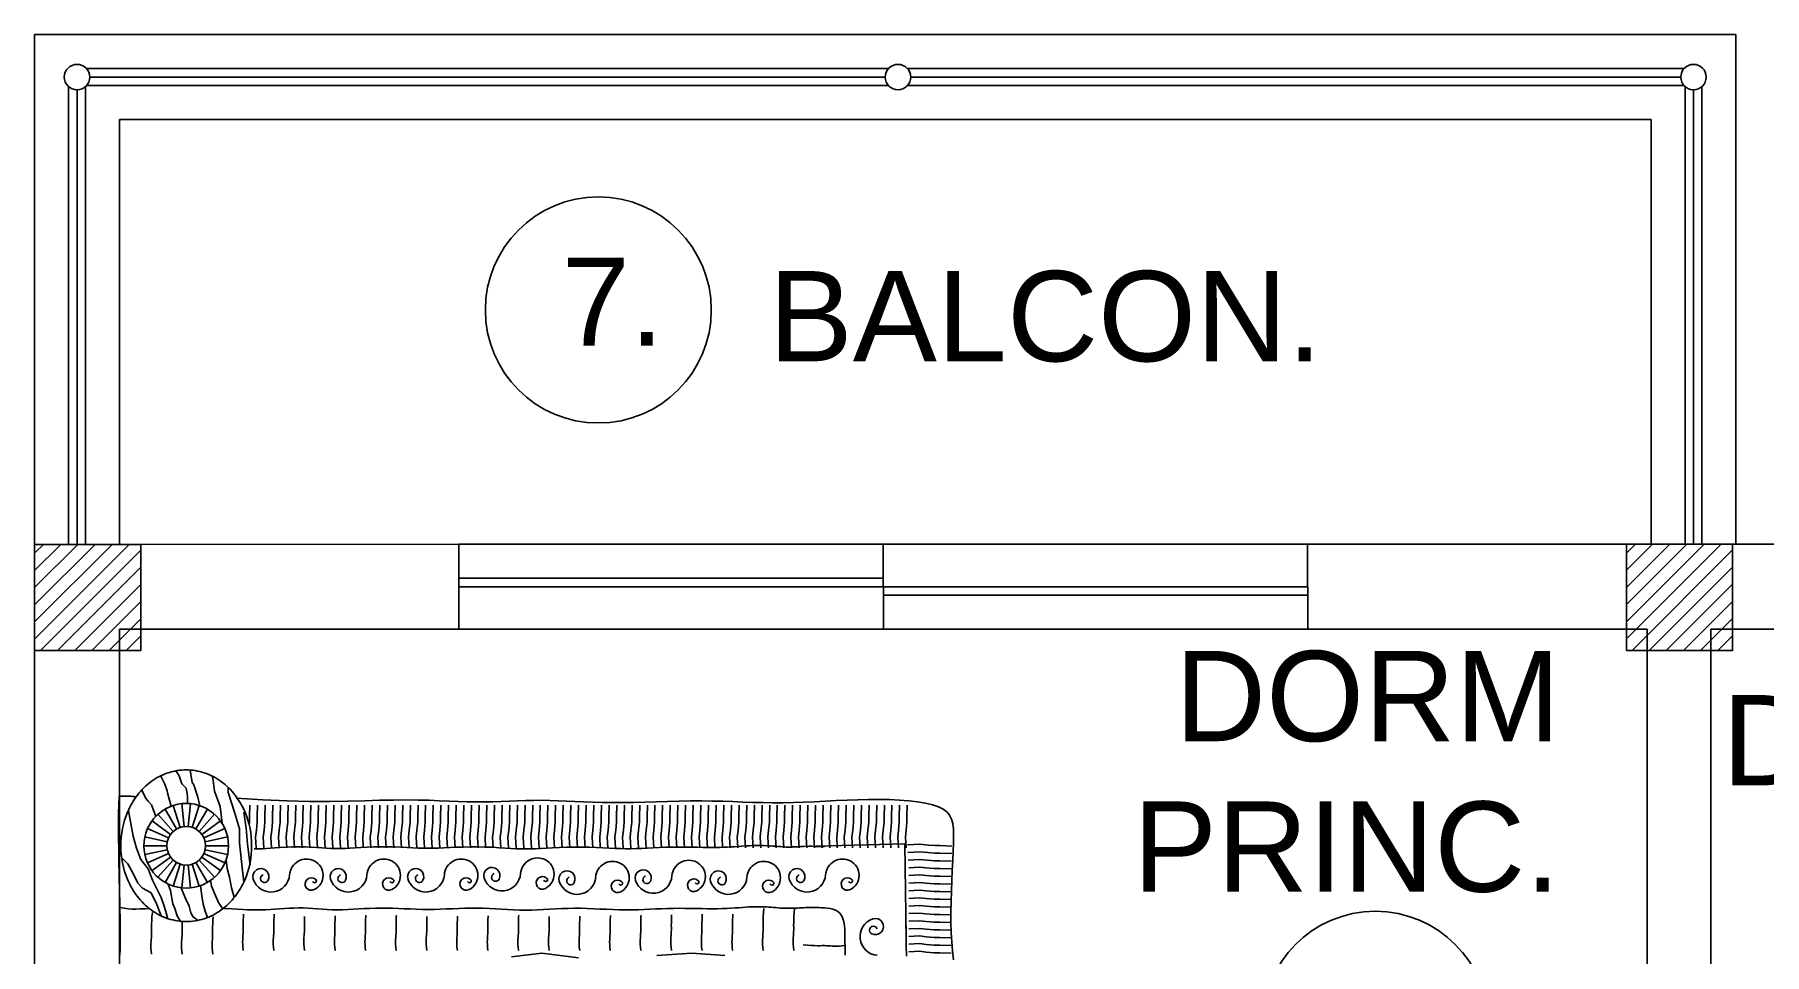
# Model space of a CAD drawing. Header units: millimetres. Extents: x 2444.3 to 2532.4, y 2068.2 to 2109.
# Drawn here: x 2465.698 to 2469.774, y 2097.374 to 2099.54 of the extents above; entities that cross this region are included whole.
import ezdxf

# ---------------------------------------------------------------- set-up
doc = ezdxf.new("R2010")
doc.units = ezdxf.units.MM
doc.layers.get('0').update_dxf_attribs({"color": 4})
for name, color, linetype in [('CARP-MARCO-PUERTAS', 102, 'Continuous'), ('columnas', 254, 'Continuous'), ('hº aº', 251, 'Continuous'), ('MOBILIARIO', 7, 'Continuous'), ('MOBILIARIO2', 11, 'Continuous')]:
    doc.layers.add(name, color=color, linetype=linetype)
doc.styles.get("Standard").update_dxf_attribs({"font": 'arial.ttf'})

# ---------------------------------------------------------------- blocks, each defined once
blk = doc.blocks.new('CAMA220X200CM-2MESITAS')
at = {"layer": 'MOBILIARIO'}
for p, q in [((1.3369, -0.1671), (1.2928, -0.1064)), ((1.3483, -0.1604), (1.3178, -0.0919)), ((1.3609, -0.1564), (1.3453, -0.083)), ((1.3741, -0.155), (1.3741, -0.08)), ((1.3872, -0.1564), (1.4028, -0.083)), ((1.3998, -0.1604), (1.4303, -0.0919)), ((1.4113, -0.1671), (1.4554, -0.1064)), ((1.3193, -0.1866), (1.2543, -0.1491)), ((1.327, -0.1759), (1.2713, -0.1257)), ((1.4211, -0.1759), (1.4769, -0.1257)), ((1.4289, -0.1866), (1.4939, -0.1491)), ((1.3111, -0.2117), (1.2365, -0.2038)), ((1.3111, -0.2249), (1.2365, -0.2327)), ((1.3139, -0.1987), (1.2425, -0.1755)), ((1.4343, -0.1987), (1.5056, -0.1755)), ((1.437, -0.2117), (1.5116, -0.2038)), ((1.437, -0.2249), (1.5116, -0.2327)), ((1.3139, -0.2378), (1.2425, -0.261)), ((1.3193, -0.2499), (1.2543, -0.2874)), ((1.327, -0.2606), (1.2713, -0.3108)), ((1.3369, -0.2695), (1.2928, -0.3302)), ((1.3483, -0.2761), (1.3178, -0.3446)), ((1.3609, -0.2802), (1.3453, -0.3536)), ((1.3741, -0.2816), (1.3741, -0.3566)), ((1.3872, -0.2802), (1.4028, -0.3536)), ((1.3998, -0.2761), (1.4303, -0.3446)), ((1.4113, -0.2695), (1.4554, -0.3302)), ((1.4211, -0.2606), (1.4769, -0.3108)), ((1.4289, -0.2499), (1.4939, -0.2874)), ((1.4343, -0.2378), (1.5056, -0.261)), ((1.3642, -0.4509), (1.3644, -0.4409)), ((1.3642, -0.4597), (1.3642, -0.4509)), ((1.3645, -0.4691), (1.3642, -0.4597)), ((1.3652, -0.4803), (1.3645, -0.4691)), ((1.3661, -0.4935), (1.3652, -0.4803)), ((1.3673, -0.5085), (1.3661, -0.4935)), ((1.3686, -0.5252), (1.3673, -0.5085)), ((1.3698, -0.5437), (1.3686, -0.5252)), ((1.3707, -0.5639), (1.3698, -0.5437)), ((1.371, -0.5856), (1.3707, -0.5639)), ((1.3698, -0.6272), (1.3707, -0.6071)), ((1.3707, -0.6071), (1.371, -0.5856)), ((1.3656, -0.6901), (1.3664, -0.6768)), ((1.3664, -0.6768), (1.3675, -0.6619)), ((1.3675, -0.6619), (1.3686, -0.6454)), ((1.3686, -0.6454), (1.3698, -0.6272)), ((1.3648, -0.7132), (1.365, -0.7021)), ((1.365, -0.7248), (1.3648, -0.7132)), ((1.365, -0.7021), (1.3656, -0.6901)), ((1.3654, -0.7382), (1.365, -0.7248)), ((1.3662, -0.7536), (1.3654, -0.7382)), ((1.3672, -0.7707), (1.3662, -0.7536)), ((1.3684, -0.7894), (1.3672, -0.7707)), ((1.3694, -0.8098), (1.3684, -0.7894)), ((1.3703, -0.8316), (1.3694, -0.8098)), ((1.3708, -0.8548), (1.3703, -0.8316)), ((1.3692, -0.9211), (1.3701, -0.9001)), ((1.3701, -0.9001), (1.3706, -0.878)), ((1.3706, -0.878), (1.3708, -0.8548)), ((1.3667, -0.9769), (1.3674, -0.9594)), ((1.3674, -0.9594), (1.3683, -0.9408)), ((1.3683, -0.9408), (1.3692, -0.9211)), ((1.3661, -1.0089), (1.3662, -0.9933)), ((1.3662, -1.0248), (1.3661, -1.0089)), ((1.3662, -0.9933), (1.3667, -0.9769)), ((1.3667, -1.042), (1.3662, -1.0248)), ((1.3674, -1.0606), (1.3667, -1.042)), ((1.3683, -1.0804), (1.3674, -1.0606)), ((1.3692, -1.1016), (1.3683, -1.0804)), ((1.37, -1.1239), (1.3692, -1.1016)), ((1.3705, -1.1475), (1.37, -1.1239)), ((1.37, -1.1964), (1.3705, -1.172)), ((1.3705, -1.172), (1.3705, -1.1475)), ((1.3665, -1.2615), (1.3678, -1.2412)), ((1.3678, -1.2412), (1.369, -1.2195)), ((1.369, -1.2195), (1.37, -1.1964)), ((1.3638, -1.3136), (1.3644, -1.2976)), ((1.3644, -1.2976), (1.3654, -1.2803)), ((1.3654, -1.2803), (1.3665, -1.2615)), ((1.3636, -1.3284), (1.3638, -1.3136)), ((1.3638, -1.3432), (1.3636, -1.3284)), ((1.3643, -1.3593), (1.3638, -1.3432)), ((1.3651, -1.3769), (1.3643, -1.3593)), ((1.3662, -1.3959), (1.3651, -1.3769)), ((1.3673, -1.4165), (1.3662, -1.3959)), ((1.3684, -1.4385), (1.3673, -1.4165)), ((1.3693, -1.462), (1.3684, -1.4385)), ((1.3698, -1.4868), (1.3693, -1.462)), ((1.3691, -1.5359), (1.3697, -1.5118)), ((1.3697, -1.5118), (1.3698, -1.4868)), ((1.3663, -1.6015), (1.3672, -1.5808)), ((1.3672, -1.5808), (1.3682, -1.5589)), ((1.3682, -1.5589), (1.3691, -1.5359)), ((1.3646, -1.656), (1.3649, -1.6391)), ((1.3649, -1.6391), (1.3654, -1.621)), ((1.3654, -1.621), (1.3663, -1.6015)), ((1.3646, -1.6724), (1.3646, -1.656)), ((1.365, -1.6893), (1.3646, -1.6724)), ((1.3656, -1.7069), (1.365, -1.6893)), ((1.3664, -1.7253), (1.3656, -1.7069)), ((1.3673, -1.7445), (1.3664, -1.7253)), ((1.3682, -1.7647), (1.3673, -1.7445)), ((1.369, -1.7858), (1.3682, -1.7647)), ((1.3695, -1.8078), (1.369, -1.7858)), ((1.3697, -1.8298), (1.3695, -1.8078)), ((1.3694, -1.8713), (1.3696, -1.851)), ((1.3696, -1.851), (1.3697, -1.8298)), ((1.3683, -1.9247), (1.3686, -1.9083)), ((1.3686, -1.9083), (1.369, -1.8904)), ((1.369, -1.8904), (1.3694, -1.8713)), ((1.3682, -1.9396), (1.3683, -1.9247)), ((1.3683, -1.9528), (1.3682, -1.9396)), ((1.3685, -1.9648), (1.3683, -1.9528)), ((1.369, -1.9764), (1.3685, -1.9648)), ((1.3696, -1.9878), (1.369, -1.9764)), ((1.3703, -1.9992), (1.3696, -1.9878)), ((1.3711, -2.0105), (1.3703, -1.9992)), ((1.372, -2.0221), (1.3711, -2.0105)), ((1.3729, -2.0342), (1.372, -2.0221)), ((1.3737, -2.0467), (1.3729, -2.0342)), ((1.3744, -2.0595), (1.3737, -2.0467)), ((1.3748, -2.072), (1.3744, -2.0595)), ((1.375, -2.0841), (1.3748, -2.072)), ((1.375, -2.0957), (1.375, -2.0841)), ((1.3718, -2.154), (1.3725, -2.1458)), ((1.3725, -2.1458), (1.3731, -2.137)), ((1.3731, -2.137), (1.3738, -2.1276)), ((1.3738, -2.1276), (1.3743, -2.1175)), ((1.3743, -2.1175), (1.3747, -2.1069)), ((1.3747, -2.1069), (1.375, -2.0957)), ((1.3697, -2.1869), (1.3698, -2.1838)), ((1.3697, -2.1897), (1.3697, -2.1869)), ((1.3697, -2.1928), (1.3697, -2.1897)), ((1.3699, -2.1965), (1.3697, -2.1928)), ((1.3698, -2.1838), (1.37, -2.1796)), ((1.3701, -2.201), (1.3699, -2.1965)), ((1.37, -2.1796), (1.3703, -2.1744)), ((1.3704, -2.2064), (1.3701, -2.201)), ((1.3703, -2.1744), (1.3707, -2.1683)), ((1.3707, -2.1683), (1.3712, -2.1615)), ((1.3712, -2.1615), (1.3718, -2.154)), ((1.3707, -2.2127), (1.3704, -2.2064)), ((1.3711, -2.2201), (1.3707, -2.2127)), ((1.3716, -2.2283), (1.3711, -2.2201)), ((1.3719, -2.2372), (1.3716, -2.2283)), ((1.3807, -2.5685), (1.3719, -2.2372)), ((1.3723, -2.2556), (1.3721, -2.2463)), ((1.3723, -2.2651), (1.3723, -2.2556)), ((1.3712, -2.3057), (1.3717, -2.2948)), ((1.3717, -2.2948), (1.372, -2.2847)), ((1.372, -2.2847), (1.3722, -2.2748)), ((1.3722, -2.2748), (1.3723, -2.2651)), ((1.0134, -2.5738), (1.0253, -2.5732)), ((1.0253, -2.5732), (1.0362, -2.5728)), ((1.0362, -2.5728), (1.0467, -2.5726)), ((1.0467, -2.5726), (1.0587, -2.5725)), ((1.0587, -2.5725), (1.0738, -2.5725)), ((1.0738, -2.5725), (1.3807, -2.5685)), ((1.0919, -2.5722), (1.1132, -2.5714))]:
    blk.add_line(p, q, dxfattribs=at)
for points in [[(1.0162, -0.001), (1.0385, -0.0017), (1.0579, -0.0021), (1.0748, -0.0024), (1.0897, -0.0024), (1.1028, -0.0024), (1.1146, -0.0022), (1.1255, -0.002), (1.1358, -0.0019), (1.1458, -0.0017), (1.1558, -0.0015), (1.1658, -0.0013), (1.1763, -0.0011), (1.1873, -0.0009), (1.1992, -0.0007), (1.212, -0.0004), (1.2261, -0.0001), (1.2413, 0.0002), (1.2575, 0.0006), (1.2746, 0.0009), (1.2926, 0.0013), (1.3112, 0.0017), (1.3304, 0.002), (1.3501, 0.0023), (1.3701, 0.0026), (1.3907, 0.0029), (1.412, 0.003), (1.4342, 0.0031), (1.4574, 0.003), (1.4819, 0.0027), (1.5078, 0.0022), (1.5353, 0.0015)], [(1.5341, -0.0543), (1.5342, -0.0528), (1.5344, -0.0506), (1.5347, -0.0478), (1.5351, -0.0446), (1.5354, -0.0411), (1.5358, -0.0374), (1.5362, -0.0337), (1.5364, -0.03), (1.5366, -0.0264), (1.5366, -0.0229), (1.5366, -0.0194), (1.5365, -0.0158), (1.5363, -0.0119), (1.536, -0.0079), (1.5357, -0.0034), (1.5353, 0.0015)], [(1.1691, -0.0973), (1.1684, -0.0836), (1.1676, -0.068), (1.1671, -0.0537), (1.1672, -0.0406), (1.168, -0.0281), (1.1697, -0.0158), (1.1725, -0.0033)], [(1.0106, -1.2817), (1.0234, -1.3814), (1.008, -1.5015)], [(1.0157, -1.7569), (1.0234, -1.8719), (1.0157, -1.9792)], [(1.0016, -2.7272), (1.0302, -2.7245), (1.0598, -2.7221), (1.0906, -2.7202), (1.1228, -2.719), (1.1565, -2.7188), (1.1912, -2.7192), (1.2262, -2.7203), (1.261, -2.7217), (1.2948, -2.7233), (1.327, -2.7248), (1.357, -2.7262), (1.3842, -2.7272), (1.408, -2.7275), (1.4287, -2.7268), (1.4464, -2.7247), (1.4615, -2.7208), (1.4744, -2.7145), (1.4852, -2.7056), (1.4942, -2.6936), (1.5018, -2.678), (1.5082, -2.6586), (1.5135, -2.6357), (1.5178, -2.6097), (1.5211, -2.5811), (1.5234, -2.5504), (1.5249, -2.5179), (1.5255, -2.4841), (1.5254, -2.4495), (1.5246, -2.4145), (1.5233, -2.3792), (1.5217, -2.3438), (1.5198, -2.3085), (1.518, -2.2733), (1.5164, -2.2384), (1.5152, -2.2039), (1.5145, -2.17), (1.5145, -2.1368), (1.515, -2.104), (1.516, -2.0714), (1.5171, -2.0388), (1.5184, -2.0059), (1.5195, -1.9726), (1.5203, -1.9385), (1.5207, -1.9034), (1.5206, -1.8672), (1.52, -1.8301), (1.519, -1.7926), (1.5179, -1.7549), (1.5168, -1.7176), (1.5159, -1.6809), (1.5153, -1.6452), (1.5151, -1.6109), (1.5155, -1.5783), (1.5164, -1.5473), (1.5175, -1.5176), (1.5189, -1.4891), (1.5202, -1.4613), (1.5214, -1.4343), (1.5222, -1.4077), (1.5226, -1.3812), (1.5225, -1.3548), (1.5218, -1.3283), (1.5209, -1.3017), (1.5198, -1.2749), (1.5188, -1.2479), (1.5179, -1.2207), (1.5174, -1.1931), (1.5173, -1.1653), (1.5178, -1.137), (1.5188, -1.1079), (1.5201, -1.0777), (1.5214, -1.0459), (1.5226, -1.0122), (1.5235, -0.9762), (1.5239, -0.9375), (1.5236, -0.8956), (1.5226, -0.8503), (1.5212, -0.8009), (1.5198, -0.7466), (1.5189, -0.687), (1.5189, -0.6212), (1.5204, -0.5488), (1.5238, -0.4689), (1.5295, -0.3811)], [(1.0169, -2.3734), (1.0302, -2.3729), (1.0438, -2.3726), (1.0579, -2.3725), (1.0723, -2.3725), (1.0865, -2.3723), (1.1004, -2.3717), (1.1135, -2.3706), (1.1257, -2.3686), (1.1366, -2.3656), (1.1459, -2.3614), (1.1533, -2.3557), (1.1591, -2.3489), (1.1635, -2.3411), (1.1666, -2.3326), (1.1688, -2.3236), (1.1701, -2.3143), (1.171, -2.3051), (1.1715, -2.2961), (1.1718, -2.2876), (1.1721, -2.2795), (1.1722, -2.2718), (1.1723, -2.2644), (1.1723, -2.2573), (1.1722, -2.2504), (1.172, -2.2437), (1.1717, -2.2372), (1.1714, -2.2306), (1.1711, -2.2241), (1.1707, -2.2176), (1.1703, -2.2111), (1.17, -2.2044), (1.1698, -2.1977), (1.1697, -2.1908), (1.1697, -2.1837), (1.1699, -2.1764), (1.1703, -2.1689), (1.1707, -2.1614), (1.1713, -2.1537), (1.1718, -2.146), (1.1725, -2.1383), (1.1731, -2.1306), (1.1736, -2.1231), (1.1741, -2.1157), (1.1745, -2.1083), (1.1748, -2.1008), (1.175, -2.0931), (1.175, -2.0852), (1.1749, -2.0768), (1.1746, -2.0679), (1.1741, -2.0584), (1.1734, -2.0482), (1.1726, -2.0372), (1.1717, -2.0254), (1.1708, -2.0129), (1.1699, -1.9997), (1.1692, -1.9856), (1.1686, -1.9709), (1.1683, -1.9553), (1.1682, -1.939), (1.1684, -1.9221), (1.1687, -1.9045), (1.169, -1.8865), (1.1694, -1.868), (1.1696, -1.8493), (1.1697, -1.8303), (1.1695, -1.8112), (1.1691, -1.7921), (1.1683, -1.7729), (1.1675, -1.7536), (1.1666, -1.7342), (1.1657, -1.7146), (1.1651, -1.6949), (1.1646, -1.6749), (1.1646, -1.6547), (1.1649, -1.6342), (1.1656, -1.6135), (1.1665, -1.5926), (1.1674, -1.5717), (1.1684, -1.5507), (1.1692, -1.5297), (1.1697, -1.5089), (1.1698, -1.4881), (1.1694, -1.4676), (1.1686, -1.4473), (1.1676, -1.4271), (1.1665, -1.4071), (1.1654, -1.3871), (1.1644, -1.3673), (1.1638, -1.3476), (1.1636, -1.3279), (1.1639, -1.3082), (1.1646, -1.2886), (1.1657, -1.2689), (1.1669, -1.2492), (1.1681, -1.2295), (1.1692, -1.2097), (1.1701, -1.1898), (1.1705, -1.1698), (1.1705, -1.1497), (1.1701, -1.1295), (1.1694, -1.1093), (1.1685, -1.089), (1.1676, -1.0688), (1.1668, -1.0487), (1.1663, -1.0287), (1.1661, -1.0089), (1.1663, -0.9893), (1.1668, -0.9698), (1.1676, -0.9506), (1.1685, -0.9314), (1.1694, -0.9125), (1.1702, -0.8936), (1.1706, -0.8748), (1.1707, -0.8562), (1.1704, -0.8375), (1.1696, -0.819), (1.1687, -0.8007), (1.1676, -0.7825), (1.1665, -0.7646), (1.1656, -0.7469), (1.165, -0.7295), (1.1648, -0.7125), (1.1651, -0.6958), (1.1658, -0.6795), (1.1668, -0.6634), (1.168, -0.6476), (1.1691, -0.632), (1.1701, -0.6165), (1.1708, -0.601), (1.171, -0.5856), (1.1707, -0.5701), (1.1701, -0.5547), (1.1691, -0.5392), (1.1679, -0.5238), (1.1667, -0.5085), (1.1656, -0.4934), (1.1647, -0.4784), (1.1642, -0.4635), (1.1642, -0.4488), (1.1645, -0.4341), (1.1652, -0.4189), (1.1661, -0.4029), (1.1671, -0.386), (1.1682, -0.3676), (1.1693, -0.3476), (1.1696, -0.3399)]]:
    blk.add_lwpolyline(points, dxfattribs=at)
for radius in [0.1383, 0.0633]:
    blk.add_circle((1.3741, -0.2183), radius, dxfattribs=at)
blk.add_open_spline([(1.6219, -0.2183), (1.6219, -0.1991), (1.6189, -0.179), (1.6061, -0.1398), (1.5963, -0.1208), (1.5715, -0.0867), (1.5563, -0.0714), (1.523, -0.0456), (1.5048, -0.0352), (1.4486, -0.0109), (1.4113, -0.0043), (1.3368, -0.0043), (1.2996, -0.0109), (1.2434, -0.0352), (1.2252, -0.0456), (1.1918, -0.0714), (1.1767, -0.0867), (1.1519, -0.1208), (1.1421, -0.1398), (1.1293, -0.179), (1.1263, -0.1991), (1.1263, -0.2374), (1.1293, -0.2575), (1.1421, -0.2967), (1.1519, -0.3158), (1.1767, -0.3498), (1.1918, -0.3652), (1.2252, -0.3909), (1.2434, -0.4014), (1.2996, -0.4256), (1.3368, -0.4322), (1.4113, -0.4322), (1.4486, -0.4256), (1.5048, -0.4014), (1.523, -0.3909), (1.5563, -0.3652), (1.5715, -0.3498), (1.5963, -0.3158), (1.6061, -0.2967), (1.6189, -0.2575), (1.6219, -0.2374), (1.6219, -0.2183)], degree=3, knots=[0, 0, 0, 0, 0.261799, 0.261799, 0.523599, 0.523599, 0.785398, 0.785398, 1.047198, 1.047198, 1.570796, 1.570796, 2.094395, 2.094395, 2.356194, 2.356194, 2.617994, 2.617994, 2.879793, 2.879793, 3.141593, 3.141593, 3.403392, 3.403392, 3.665191, 3.665191, 3.926991, 3.926991, 4.18879, 4.18879, 4.712389, 4.712389, 5.235988, 5.235988, 5.497787, 5.497787, 5.759587, 5.759587, 6.021386, 6.021386, 6.283185, 6.283185, 6.283185, 6.283185], dxfattribs=at)
at = {"layer": 'MOBILIARIO2'}
for points in [[(1.1387, -0.1568), (1.1591, -0.1516), (1.1795, -0.1453), (1.2051, -0.1363), (1.2613, -0.1082), (1.2983, -0.0942), (1.329, -0.0699), (1.366, -0.0559), (1.4056, -0.0444), (1.4887, -0.0291)], [(1.145, -0.1363), (1.1821, -0.1223), (1.2204, -0.1031), (1.2357, -0.0751), (1.2523, -0.0597), (1.2817, -0.0457), (1.3149, -0.0278), (1.3341, -0.0087)], [(1.0195, -0.1049), (1.0298, -0.1037), (1.0389, -0.103), (1.0472, -0.1028), (1.0547, -0.103), (1.0616, -0.1033), (1.0682, -0.1038), (1.0745, -0.1043), (1.0809, -0.1046), (1.0874, -0.1047), (1.0942, -0.1047), (1.1017, -0.1046), (1.11, -0.1047), (1.1194, -0.1049), (1.1301, -0.1053), (1.1424, -0.1062), (1.1564, -0.1076)], [(1.4697, -0.1184), (1.5078, -0.1044), (1.5193, -0.0942), (1.5283, -0.0865), (1.5577, -0.0725)], [(1.1284, -0.1989), (1.145, -0.1887), (1.1693, -0.181), (1.1846, -0.1746), (1.2281, -0.167), (1.2472, -0.1593), (1.2491, -0.159)], [(1.5034, -0.1693), (1.5423, -0.158), (1.5538, -0.1555), (1.5755, -0.1478), (1.6036, -0.1338)], [(1.0195, -0.2049), (1.0298, -0.2037), (1.0389, -0.203), (1.0472, -0.2028), (1.0547, -0.203), (1.0616, -0.2033), (1.0682, -0.2038), (1.0745, -0.2043), (1.0809, -0.2046), (1.0874, -0.2047), (1.0942, -0.2047), (1.1017, -0.2046), (1.11, -0.2047), (1.1194, -0.2049), (1.1267, -0.2052)], [(1.1297, -0.2563), (1.1425, -0.2397), (1.1553, -0.2334), (1.177, -0.2282), (1.2, -0.2168), (1.2332, -0.2027), (1.2367, -0.2023)], [(1.5123, -0.2222), (1.5142, -0.2219), (1.5372, -0.2219), (1.5628, -0.218), (1.5768, -0.204), (1.6024, -0.1951), (1.6202, -0.1848)], [(1.1399, -0.2882), (1.1604, -0.2806), (1.1834, -0.2742), (1.2102, -0.2691), (1.244, -0.2653)], [(1.6215, -0.2308), (1.5806, -0.2372), (1.573, -0.2436), (1.5334, -0.2563), (1.5051, -0.2625)], [(1.0195, -0.3049), (1.0298, -0.3037), (1.0389, -0.303), (1.0472, -0.3028), (1.0547, -0.303), (1.0616, -0.3033), (1.0682, -0.3038), (1.0745, -0.3043), (1.0809, -0.3046), (1.0874, -0.3047), (1.0942, -0.3047), (1.1017, -0.3046), (1.11, -0.3047), (1.1194, -0.3049), (1.1301, -0.3053), (1.1423, -0.3062)], [(1.2609, -0.2978), (1.2562, -0.2985), (1.2421, -0.301), (1.214, -0.3125), (1.1885, -0.324), (1.1693, -0.3368)], [(1.4475, -0.3355), (1.5027, -0.3291), (1.5525, -0.3112), (1.596, -0.3048), (1.6024, -0.3036)], [(1.2064, -0.375), (1.237, -0.3661), (1.2715, -0.3597), (1.2996, -0.3521), (1.3288, -0.349)], [(1.2549, -0.407), (1.3226, -0.3993), (1.3839, -0.3929), (1.4299, -0.3929), (1.4836, -0.3763), (1.5487, -0.3559), (1.5644, -0.3559)], [(1.0319, -0.4049), (1.0422, -0.4037), (1.0514, -0.403), (1.0596, -0.4028), (1.0671, -0.403), (1.0741, -0.4033), (1.0806, -0.4038), (1.087, -0.4043), (1.0933, -0.4046), (1.0998, -0.4047), (1.1067, -0.4047), (1.1141, -0.4046), (1.1225, -0.4047), (1.1319, -0.4049), (1.1426, -0.4053), (1.1507, -0.4059)], [(1.4836, -0.407), (1.4312, -0.4146), (1.3788, -0.4185), (1.3111, -0.4274)], [(1.3671, -0.4474), (1.4023, -0.4453), (1.4248, -0.4477), (1.4507, -0.4501), (1.4685, -0.4501), (1.5063, -0.4512)], [(1.442, -0.4243), (1.4507, -0.4251), (1.4685, -0.4251), (1.5063, -0.4262)], [(1.0319, -0.5049), (1.0422, -0.5037), (1.0514, -0.503), (1.0596, -0.5028), (1.0671, -0.503), (1.0741, -0.5033), (1.0806, -0.5038), (1.087, -0.5043), (1.0933, -0.5046), (1.0998, -0.5047), (1.1067, -0.5047), (1.1141, -0.5046), (1.1225, -0.5047), (1.1319, -0.5049), (1.1426, -0.5053), (1.1507, -0.5059)], [(1.3671, -0.4724), (1.4023, -0.4703), (1.4248, -0.4727), (1.4507, -0.4751), (1.4685, -0.4751), (1.5063, -0.4762)], [(1.3671, -0.4974), (1.4023, -0.4953), (1.4248, -0.4977), (1.4507, -0.5001), (1.4685, -0.5001), (1.5063, -0.5012)], [(1.3671, -0.5224), (1.4023, -0.5203), (1.4248, -0.5227), (1.4507, -0.5251), (1.4685, -0.5251), (1.5063, -0.5262)], [(1.3671, -0.5474), (1.4023, -0.5453), (1.4248, -0.5477), (1.4507, -0.5501), (1.4685, -0.5501), (1.5063, -0.5512)], [(1.0319, -0.6049), (1.0422, -0.6037), (1.0514, -0.603), (1.0596, -0.6028), (1.0671, -0.603), (1.0741, -0.6033), (1.0806, -0.6038), (1.087, -0.6043), (1.0933, -0.6046), (1.0998, -0.6047), (1.1067, -0.6047), (1.1141, -0.6046), (1.1225, -0.6047), (1.1319, -0.6049), (1.1426, -0.6053), (1.143, -0.6054)], [(1.3671, -0.5724), (1.4023, -0.5703), (1.4248, -0.5727), (1.4507, -0.5751), (1.4685, -0.5751), (1.5063, -0.5762)], [(1.3671, -0.5974), (1.4023, -0.5953), (1.4248, -0.5977), (1.4507, -0.6001), (1.4685, -0.6001), (1.5063, -0.6012)], [(1.3671, -0.6224), (1.4023, -0.6203), (1.4248, -0.6227), (1.4507, -0.6251), (1.4685, -0.6251), (1.5063, -0.6262)], [(1.3671, -0.6474), (1.4023, -0.6453), (1.4248, -0.6477), (1.4507, -0.6501), (1.4685, -0.6501), (1.5063, -0.6512)], [(1.3671, -0.6724), (1.4023, -0.6703), (1.4248, -0.6727), (1.4507, -0.6751), (1.4685, -0.6751), (1.5063, -0.6762)], [(1.0319, -0.7049), (1.0422, -0.7037), (1.0514, -0.703), (1.0596, -0.7028), (1.0671, -0.703), (1.0741, -0.7033), (1.0806, -0.7038), (1.087, -0.7043), (1.0933, -0.7046), (1.0998, -0.7047), (1.1067, -0.7047), (1.1141, -0.7046), (1.1225, -0.7047), (1.1319, -0.7049), (1.1426, -0.7053), (1.1451, -0.7055)], [(1.3671, -0.6974), (1.4023, -0.6953), (1.4248, -0.6977), (1.4507, -0.7001), (1.4685, -0.7001), (1.5063, -0.7012)], [(1.3671, -0.7224), (1.4023, -0.7203), (1.4248, -0.7227), (1.4507, -0.7251), (1.4685, -0.7251), (1.5063, -0.7262)], [(1.3671, -0.7474), (1.4023, -0.7453), (1.4248, -0.7477), (1.4507, -0.7501), (1.4685, -0.7501), (1.5063, -0.7512)], [(1.3671, -0.7724), (1.4023, -0.7703), (1.4248, -0.7727), (1.4507, -0.7751), (1.4685, -0.7751), (1.5063, -0.7762)], [(1.0319, -0.8049), (1.0422, -0.8037), (1.0514, -0.803), (1.0596, -0.8028), (1.0671, -0.803), (1.0741, -0.8033), (1.0806, -0.8038), (1.087, -0.8043), (1.0933, -0.8046), (1.0998, -0.8047), (1.1067, -0.8047), (1.1141, -0.8046), (1.1225, -0.8047), (1.1319, -0.8049), (1.1426, -0.8053), (1.1477, -0.8057)], [(1.0319, -0.8049), (1.0422, -0.8037), (1.0514, -0.803), (1.0596, -0.8028), (1.0671, -0.803), (1.0741, -0.8033), (1.0806, -0.8038), (1.087, -0.8043), (1.0933, -0.8046), (1.0998, -0.8047), (1.1067, -0.8047), (1.1141, -0.8046), (1.1225, -0.8047), (1.1319, -0.8049), (1.1426, -0.8053), (1.1477, -0.8057)], [(1.3671, -0.7974), (1.4023, -0.7953), (1.4248, -0.7977), (1.4507, -0.8001), (1.4685, -0.8001), (1.5063, -0.8012)], [(1.3671, -0.8224), (1.4023, -0.8203), (1.4248, -0.8227), (1.4507, -0.8251), (1.4685, -0.8251), (1.5063, -0.8262)], [(1.3671, -0.8474), (1.4023, -0.8453), (1.4248, -0.8477), (1.4507, -0.8501), (1.4685, -0.8501), (1.5063, -0.8512)], [(1.0319, -0.9049), (1.0422, -0.9037), (1.0514, -0.903), (1.0596, -0.9028), (1.0671, -0.903), (1.0741, -0.9033), (1.0806, -0.9038), (1.087, -0.9043), (1.0933, -0.9046), (1.0998, -0.9047), (1.1067, -0.9047), (1.1141, -0.9046), (1.1225, -0.9047), (1.1319, -0.9049), (1.1426, -0.9053), (1.1478, -0.9057)], [(1.3671, -0.8724), (1.4023, -0.8703), (1.4248, -0.8727), (1.4507, -0.8751), (1.4685, -0.8751), (1.5063, -0.8762)], [(1.3671, -0.8974), (1.4023, -0.8953), (1.4248, -0.8977), (1.4507, -0.9001), (1.4685, -0.9001), (1.5063, -0.9012)], [(1.3671, -0.9224), (1.4023, -0.9203), (1.4248, -0.9227), (1.4507, -0.9251), (1.4685, -0.9251), (1.5063, -0.9262)], [(1.3671, -0.9474), (1.4023, -0.9453), (1.4248, -0.9477), (1.4507, -0.9501), (1.4685, -0.9501), (1.5063, -0.9512)], [(1.0319, -1.0049), (1.0422, -1.0037), (1.0514, -1.003), (1.0596, -1.0028), (1.0671, -1.003), (1.0741, -1.0033), (1.0806, -1.0038), (1.087, -1.0043), (1.0933, -1.0046), (1.0998, -1.0047), (1.1067, -1.0047), (1.1141, -1.0046), (1.1225, -1.0047), (1.1319, -1.0049), (1.1424, -1.0053)], [(1.3671, -0.9724), (1.4023, -0.9703), (1.4248, -0.9727), (1.4507, -0.9751), (1.4685, -0.9751), (1.5063, -0.9762)], [(1.3671, -0.9974), (1.4023, -0.9953), (1.4248, -0.9977), (1.4507, -1.0001), (1.4685, -1.0001), (1.5063, -1.0012)], [(1.3671, -1.0224), (1.4023, -1.0203), (1.4248, -1.0227), (1.4507, -1.0251), (1.4685, -1.0251), (1.5063, -1.0262)], [(1.3671, -1.0474), (1.4023, -1.0453), (1.4248, -1.0477), (1.4507, -1.0501), (1.4685, -1.0501), (1.5063, -1.0512)], [(1.3671, -1.0724), (1.4023, -1.0703), (1.4248, -1.0727), (1.4507, -1.0751), (1.4685, -1.0751), (1.5063, -1.0762)], [(1.0319, -1.1049), (1.0422, -1.1037), (1.0514, -1.103), (1.0596, -1.1028), (1.0671, -1.103), (1.0741, -1.1033), (1.0806, -1.1038), (1.087, -1.1043), (1.0933, -1.1046), (1.0998, -1.1047), (1.1067, -1.1047), (1.1141, -1.1046), (1.1225, -1.1047), (1.1319, -1.1049), (1.1426, -1.1053), (1.1442, -1.1055)], [(1.3671, -1.0974), (1.4023, -1.0953), (1.4248, -1.0977), (1.4507, -1.1001), (1.4685, -1.1001), (1.5063, -1.1012)], [(1.3671, -1.1224), (1.4023, -1.1203), (1.4248, -1.1227), (1.4507, -1.1251), (1.4685, -1.1251), (1.5063, -1.1262)], [(1.3671, -1.1474), (1.4023, -1.1453), (1.4248, -1.1477), (1.4507, -1.1501), (1.4685, -1.1501), (1.5063, -1.1512)], [(1.3671, -1.1724), (1.4023, -1.1703), (1.4248, -1.1727), (1.4507, -1.1751), (1.4685, -1.1751), (1.5063, -1.1762)], [(1.0319, -1.2049), (1.0422, -1.2037), (1.0514, -1.203), (1.0596, -1.2028), (1.0671, -1.203), (1.0741, -1.2033), (1.0806, -1.2038), (1.087, -1.2043), (1.0933, -1.2046), (1.0998, -1.2047), (1.1067, -1.2047), (1.1141, -1.2046), (1.1225, -1.2047), (1.1319, -1.2049), (1.1426, -1.2053), (1.1451, -1.2055)], [(1.3671, -1.1974), (1.4023, -1.1953), (1.4248, -1.1977), (1.4507, -1.2001), (1.4685, -1.2001), (1.5063, -1.2012)], [(1.3671, -1.2224), (1.4023, -1.2203), (1.4248, -1.2227), (1.4507, -1.2251), (1.4685, -1.2251), (1.5063, -1.2262)], [(1.3671, -1.2474), (1.4023, -1.2453), (1.4248, -1.2477), (1.4507, -1.2501), (1.4685, -1.2501), (1.5063, -1.2512)], [(1.3671, -1.2724), (1.4023, -1.2703), (1.4248, -1.2727), (1.4507, -1.2751), (1.4685, -1.2751), (1.5063, -1.2762)], [(1.3671, -1.2974), (1.4023, -1.2953), (1.4248, -1.2977), (1.4507, -1.3001), (1.4685, -1.3001), (1.5063, -1.3012)], [(1.0319, -1.3049), (1.0422, -1.3037), (1.0514, -1.303), (1.0596, -1.3028), (1.0671, -1.303), (1.0741, -1.3033), (1.0806, -1.3038), (1.087, -1.3043), (1.0933, -1.3046), (1.0998, -1.3047), (1.1067, -1.3047), (1.1141, -1.3046), (1.1225, -1.3047), (1.1319, -1.3049), (1.1426, -1.3053), (1.1477, -1.3057)], [(1.3671, -1.3224), (1.4023, -1.3203), (1.4248, -1.3227), (1.4507, -1.3251), (1.4685, -1.3251), (1.5063, -1.3262)], [(1.3671, -1.3474), (1.4023, -1.3453), (1.4248, -1.3477), (1.4507, -1.3501), (1.4685, -1.3501), (1.5063, -1.3512)], [(1.0319, -1.4049), (1.0422, -1.4037), (1.0514, -1.403), (1.0596, -1.4028), (1.0671, -1.403), (1.0741, -1.4033), (1.0806, -1.4038), (1.087, -1.4043), (1.0933, -1.4046), (1.0998, -1.4047), (1.1067, -1.4047), (1.1141, -1.4046), (1.1225, -1.4047), (1.1319, -1.4049), (1.1425, -1.4053)], [(1.3671, -1.3724), (1.4023, -1.3703), (1.4248, -1.3727), (1.4507, -1.3751), (1.4685, -1.3751), (1.5063, -1.3762)], [(1.3671, -1.3974), (1.4023, -1.3953), (1.4248, -1.3977), (1.4507, -1.4001), (1.4685, -1.4001), (1.5063, -1.4012)], [(1.3671, -1.4224), (1.4023, -1.4203), (1.4248, -1.4227), (1.4507, -1.4251), (1.4685, -1.4251), (1.5063, -1.4262)], [(1.3671, -1.4474), (1.4023, -1.4453), (1.4248, -1.4477), (1.4507, -1.4501), (1.4685, -1.4501), (1.5063, -1.4512)], [(1.3671, -1.4724), (1.4023, -1.4703), (1.4248, -1.4727), (1.4507, -1.4751), (1.4685, -1.4751), (1.5063, -1.4762)], [(1.0319, -1.5049), (1.0422, -1.5037), (1.0514, -1.503), (1.0596, -1.5028), (1.0671, -1.503), (1.0741, -1.5033), (1.0806, -1.5038), (1.087, -1.5043), (1.0933, -1.5046), (1.0998, -1.5047), (1.1067, -1.5047), (1.1141, -1.5046), (1.1225, -1.5047), (1.1319, -1.5049), (1.1426, -1.5053), (1.1442, -1.5055)], [(1.0319, -1.5049), (1.0422, -1.5037), (1.0514, -1.503), (1.0596, -1.5028), (1.0671, -1.503), (1.0741, -1.5033), (1.0806, -1.5038), (1.087, -1.5043), (1.0933, -1.5046), (1.0998, -1.5047), (1.1067, -1.5047), (1.1141, -1.5046), (1.1225, -1.5047), (1.1319, -1.5049), (1.1426, -1.5053), (1.1442, -1.5055)], [(1.3671, -1.4974), (1.4023, -1.4953), (1.4248, -1.4977), (1.4507, -1.5001), (1.4685, -1.5001), (1.5063, -1.5012)], [(1.3671, -1.5224), (1.4023, -1.5203), (1.4248, -1.5227), (1.4507, -1.5251), (1.4685, -1.5251), (1.5063, -1.5262)], [(1.3671, -1.5474), (1.4023, -1.5453), (1.4248, -1.5477), (1.4507, -1.5501), (1.4685, -1.5501), (1.5063, -1.5512)], [(1.3671, -1.5724), (1.4023, -1.5703), (1.4248, -1.5727), (1.4507, -1.5751), (1.4685, -1.5751), (1.5063, -1.5762)], [(1.0319, -1.6049), (1.0422, -1.6037), (1.0514, -1.603), (1.0596, -1.6028), (1.0671, -1.603), (1.0741, -1.6033), (1.0806, -1.6038), (1.087, -1.6043), (1.0933, -1.6046), (1.0998, -1.6047), (1.1067, -1.6047), (1.1141, -1.6046), (1.1225, -1.6047), (1.1319, -1.6049), (1.1426, -1.6053), (1.1458, -1.6056)], [(1.3671, -1.5974), (1.4023, -1.5953), (1.4248, -1.5977), (1.4507, -1.6001), (1.4685, -1.6001), (1.5063, -1.6012)], [(1.3671, -1.6224), (1.4023, -1.6203), (1.4248, -1.6227), (1.4507, -1.6251), (1.4685, -1.6251), (1.5063, -1.6262)], [(1.3671, -1.6474), (1.4023, -1.6453), (1.4248, -1.6477), (1.4507, -1.6501), (1.4685, -1.6501), (1.5063, -1.6512)], [(1.3671, -1.6724), (1.4023, -1.6703), (1.4248, -1.6727), (1.4507, -1.6751), (1.4685, -1.6751), (1.5063, -1.6762)], [(1.3671, -1.6974), (1.4023, -1.6953), (1.4248, -1.6977), (1.4507, -1.7001), (1.4685, -1.7001), (1.5063, -1.7012)], [(1.0319, -1.7049), (1.0422, -1.7037), (1.0514, -1.703), (1.0596, -1.7028), (1.0671, -1.703), (1.0741, -1.7033), (1.0806, -1.7038), (1.087, -1.7043), (1.0933, -1.7046), (1.0998, -1.7047), (1.1067, -1.7047), (1.1141, -1.7046), (1.1225, -1.7047), (1.1319, -1.7049), (1.1426, -1.7053), (1.1476, -1.7057)], [(1.3671, -1.7224), (1.4023, -1.7203), (1.4248, -1.7227), (1.4507, -1.7251), (1.4685, -1.7251), (1.5063, -1.7262)], [(1.3671, -1.7474), (1.4023, -1.7453), (1.4248, -1.7477), (1.4507, -1.7501), (1.4685, -1.7501), (1.5063, -1.7512)], [(1.0319, -1.8049), (1.0422, -1.8037), (1.0514, -1.803), (1.0596, -1.8028), (1.0671, -1.803), (1.0741, -1.8033), (1.0806, -1.8038), (1.087, -1.8043), (1.0933, -1.8046), (1.0998, -1.8047), (1.1067, -1.8047), (1.1141, -1.8046), (1.1225, -1.8047), (1.1319, -1.8049), (1.1426, -1.8053), (1.148, -1.8057)], [(1.3671, -1.7724), (1.4023, -1.7703), (1.4248, -1.7727), (1.4507, -1.7751), (1.4685, -1.7751), (1.5063, -1.7762)], [(1.3671, -1.7974), (1.4023, -1.7953), (1.4248, -1.7977), (1.4507, -1.8001), (1.4685, -1.8001), (1.5063, -1.8012)], [(1.3671, -1.8224), (1.4023, -1.8203), (1.4248, -1.8227), (1.4507, -1.8251), (1.4685, -1.8251), (1.5063, -1.8262)], [(1.3671, -1.8474), (1.4023, -1.8453), (1.4248, -1.8477), (1.4507, -1.8501), (1.4685, -1.8501), (1.5063, -1.8512)], [(1.0319, -1.9049), (1.0422, -1.9037), (1.0514, -1.903), (1.0596, -1.9028), (1.0671, -1.903), (1.0741, -1.9033), (1.0806, -1.9038), (1.087, -1.9043), (1.0933, -1.9046), (1.0998, -1.9047), (1.1067, -1.9047), (1.1141, -1.9046), (1.1225, -1.9047), (1.1319, -1.9049), (1.1426, -1.9053), (1.1506, -1.9059)], [(1.3671, -1.8724), (1.4023, -1.8703), (1.4248, -1.8727), (1.4507, -1.8751), (1.4685, -1.8751), (1.5063, -1.8762)], [(1.3671, -1.8974), (1.4023, -1.8953), (1.4248, -1.8977), (1.4507, -1.9001), (1.4685, -1.9001), (1.5063, -1.9012)], [(1.3671, -1.9224), (1.4023, -1.9203), (1.4248, -1.9227), (1.4507, -1.9251), (1.4685, -1.9251), (1.5063, -1.9262)], [(1.3671, -1.9474), (1.4023, -1.9453), (1.4248, -1.9477), (1.4507, -1.9501), (1.4685, -1.9501), (1.5063, -1.9512)], [(1.3671, -1.9724), (1.4023, -1.9703), (1.4248, -1.9727), (1.4507, -1.9751), (1.4685, -1.9751), (1.5063, -1.9762)], [(1.0319, -2.0049), (1.0422, -2.0037), (1.0514, -2.003), (1.0596, -2.0028), (1.0671, -2.003), (1.0741, -2.0033), (1.0806, -2.0038), (1.087, -2.0043), (1.0933, -2.0046), (1.0998, -2.0047), (1.1067, -2.0047), (1.1141, -2.0046), (1.1225, -2.0047), (1.1319, -2.0049), (1.1426, -2.0053), (1.1503, -2.0059)], [(1.3671, -1.9974), (1.4023, -1.9953), (1.4248, -1.9977), (1.4507, -2.0001), (1.4685, -2.0001), (1.5063, -2.0012)], [(1.3671, -2.0224), (1.4023, -2.0203), (1.4248, -2.0227), (1.4507, -2.0251), (1.4685, -2.0251), (1.5063, -2.0262)], [(1.3671, -2.0474), (1.4023, -2.0453), (1.4248, -2.0477), (1.4507, -2.0501), (1.4685, -2.0501), (1.5063, -2.0512)], [(1.3671, -2.0724), (1.4023, -2.0703), (1.4248, -2.0727), (1.4507, -2.0751), (1.4685, -2.0751), (1.5063, -2.0762)], [(1.0319, -2.1049), (1.0422, -2.1037), (1.0514, -2.103), (1.0596, -2.1028), (1.0671, -2.103), (1.0741, -2.1033), (1.0806, -2.1038), (1.087, -2.1043), (1.0933, -2.1046), (1.0998, -2.1047), (1.1067, -2.1047), (1.1141, -2.1046), (1.1225, -2.1047), (1.1319, -2.1049), (1.1426, -2.1053), (1.1548, -2.1062), (1.1688, -2.1076)], [(1.3671, -2.0974), (1.4023, -2.0953), (1.4248, -2.0977), (1.4507, -2.1001), (1.4685, -2.1001), (1.5063, -2.1012)], [(1.3671, -2.1224), (1.4023, -2.1203), (1.4248, -2.1227), (1.4507, -2.1251), (1.4685, -2.1251), (1.5063, -2.1262)], [(1.3671, -2.1474), (1.4023, -2.1453), (1.4248, -2.1477), (1.4507, -2.1501), (1.4685, -2.1501), (1.5063, -2.1512)], [(1.0319, -2.2049), (1.0422, -2.2037), (1.0514, -2.203), (1.0596, -2.2028), (1.0671, -2.203), (1.0741, -2.2033), (1.0806, -2.2038), (1.087, -2.2043), (1.0933, -2.2046), (1.0998, -2.2047), (1.1067, -2.2047), (1.1141, -2.2046), (1.1225, -2.2047), (1.1319, -2.2049), (1.1426, -2.2053), (1.1548, -2.2062), (1.1688, -2.2076)], [(1.3671, -2.1724), (1.4023, -2.1703), (1.4248, -2.1727), (1.4507, -2.1751), (1.4685, -2.1751), (1.5063, -2.1762)], [(1.3671, -2.1974), (1.4023, -2.1953), (1.4248, -2.1977), (1.4507, -2.2001), (1.4685, -2.2001), (1.5063, -2.2012)], [(1.0479, -2.3729), (1.0467, -2.3626), (1.046, -2.3534), (1.0458, -2.3452), (1.0459, -2.3377), (1.0463, -2.3308), (1.0468, -2.3242), (1.0472, -2.3178), (1.0476, -2.3115), (1.0477, -2.305), (1.0477, -2.2982), (1.0476, -2.2907), (1.0476, -2.2823), (1.0478, -2.2729), (1.0483, -2.2623), (1.0492, -2.25), (1.0506, -2.236)], [(1.3671, -2.2224), (1.4023, -2.2203), (1.4248, -2.2227), (1.4507, -2.2251), (1.4685, -2.2251), (1.5063, -2.2262)], [(1.3671, -2.2474), (1.4023, -2.2453), (1.4248, -2.2477), (1.4507, -2.2501), (1.4685, -2.2501), (1.5063, -2.2512)], [(1.3671, -2.2724), (1.4023, -2.2703), (1.4248, -2.2727), (1.4507, -2.2751), (1.4685, -2.2751), (1.5063, -2.2762)], [(1.3671, -2.2974), (1.4023, -2.2953), (1.4248, -2.2977), (1.4507, -2.3001), (1.4685, -2.3001), (1.5063, -2.3012)], [(1.3671, -2.3224), (1.4023, -2.3203), (1.4248, -2.3227), (1.4507, -2.3251), (1.4685, -2.3251), (1.5063, -2.3262)], [(1.3671, -2.3474), (1.4023, -2.3453), (1.4248, -2.3477), (1.4507, -2.3501), (1.4685, -2.3501), (1.5063, -2.3512)], [(1.3671, -2.3724), (1.4023, -2.3703), (1.4248, -2.3727), (1.4507, -2.3751), (1.4685, -2.3751), (1.5063, -2.3762)], [(1.3671, -2.3974), (1.4023, -2.3953), (1.4248, -2.3977), (1.4507, -2.4001), (1.4685, -2.4001), (1.5063, -2.4012)], [(1.3671, -2.4224), (1.4023, -2.4203), (1.4248, -2.4227), (1.4507, -2.4251), (1.4685, -2.4251), (1.5063, -2.4262)], [(1.3671, -2.4474), (1.4023, -2.4453), (1.4248, -2.4477), (1.4507, -2.4501), (1.4685, -2.4501), (1.5063, -2.4512)], [(1.3671, -2.4724), (1.4023, -2.4703), (1.4248, -2.4727), (1.4507, -2.4751), (1.4685, -2.4751), (1.5063, -2.4762)], [(1.3671, -2.4974), (1.4023, -2.4953), (1.4248, -2.4977), (1.4507, -2.5001), (1.4685, -2.5001), (1.5063, -2.5012)], [(1.3671, -2.5224), (1.4023, -2.5203), (1.4248, -2.5227), (1.4507, -2.5251), (1.4685, -2.5251), (1.5063, -2.5262)], [(1.3671, -2.5474), (1.4023, -2.5453), (1.4248, -2.5477), (1.4507, -2.5501), (1.4685, -2.5501), (1.5063, -2.5512)], [(1.0272, -2.5808), (1.0292, -2.616), (1.0269, -2.6384), (1.0245, -2.6644), (1.0245, -2.6822), (1.0233, -2.72)], [(1.0522, -2.5808), (1.0542, -2.616), (1.0519, -2.6384), (1.0495, -2.6644), (1.0495, -2.6822), (1.0483, -2.72)], [(1.0772, -2.5808), (1.0792, -2.616), (1.0769, -2.6384), (1.0745, -2.6644), (1.0745, -2.6822), (1.0733, -2.72)], [(1.1022, -2.5808), (1.1042, -2.616), (1.1019, -2.6384), (1.0995, -2.6644), (1.0995, -2.6822), (1.0983, -2.72)], [(1.1272, -2.5808), (1.1292, -2.616), (1.1269, -2.6384), (1.1245, -2.6644), (1.1245, -2.6822), (1.1233, -2.72)], [(1.1522, -2.5808), (1.1542, -2.616), (1.1519, -2.6384), (1.1495, -2.6644), (1.1495, -2.6822), (1.1483, -2.72)], [(1.1772, -2.5808), (1.1792, -2.616), (1.1769, -2.6384), (1.1745, -2.6644), (1.1745, -2.6822), (1.1733, -2.72)], [(1.2022, -2.5808), (1.2042, -2.616), (1.2019, -2.6384), (1.1995, -2.6644), (1.1995, -2.6822), (1.1983, -2.72)], [(1.2272, -2.5808), (1.2292, -2.616), (1.2269, -2.6384), (1.2245, -2.6644), (1.2245, -2.6822), (1.2233, -2.72)], [(1.2522, -2.5808), (1.2542, -2.616), (1.2519, -2.6384), (1.2495, -2.6644), (1.2495, -2.6822), (1.2483, -2.72)], [(1.2772, -2.5808), (1.2792, -2.616), (1.2769, -2.6384), (1.2745, -2.6644), (1.2745, -2.6822), (1.2733, -2.72)], [(1.3022, -2.5808), (1.3042, -2.616), (1.3019, -2.6384), (1.2995, -2.6644), (1.2995, -2.6822), (1.2983, -2.72)], [(1.3271, -2.5793), (1.3293, -2.6166), (1.3268, -2.6409), (1.3245, -2.6656), (1.3245, -2.6826), (1.3233, -2.7208)], [(1.3521, -2.5778), (1.3544, -2.6171), (1.3516, -2.6433), (1.3495, -2.6667), (1.3495, -2.6829), (1.3483, -2.7215)], [(1.3671, -2.5724), (1.4023, -2.5703), (1.4248, -2.5727), (1.4507, -2.5751), (1.4685, -2.5751), (1.5063, -2.5762)], [(1.377, -2.5764), (1.3795, -2.6177), (1.3765, -2.6458), (1.3745, -2.6678), (1.3745, -2.6833), (1.3733, -2.7223)]]:
    blk.add_lwpolyline(points, dxfattribs=at)
for centre, radius, start, end in [((1.284, -0.4952), 0.0611, 108.2389, 265.5744), ((1.2731, -0.4622), 0.0264, 243.2939, 108.2389), ((1.2671, -0.4742), 0.013, 20.7184, 243.2939), ((1.275, -0.6115), 0.0556, 332.5024, 85.5744), ((1.249, -0.6276), 0.0206, 320.4765, 207.4976), ((1.2775, -0.6128), 0.0528, 207.4976, 332.5024), ((1.2593, -0.6381), 0.00621, 108.3213, 334.6524), ((1.284, -0.7483), 0.0611, 108.2389, 265.5744), ((1.2671, -0.7274), 0.013, 20.7184, 243.2939), ((1.2731, -0.7154), 0.0264, 243.2939, 108.2389), ((1.275, -0.8646), 0.0556, 332.5024, 85.5744), ((1.249, -0.8808), 0.0206, 320.4765, 207.4976), ((1.2775, -0.8659), 0.0528, 207.4976, 332.5024), ((1.2593, -0.8912), 0.00621, 108.3213, 334.6524), ((1.284, -1.0015), 0.0611, 108.2389, 265.5744), ((1.2731, -0.9686), 0.0264, 243.2939, 108.2389), ((1.2671, -0.9805), 0.013, 20.7184, 243.2939), ((1.275, -1.1178), 0.0556, 332.5024, 85.5744), ((1.249, -1.1339), 0.0206, 320.4765, 207.4976), ((1.2775, -1.1191), 0.0528, 207.4976, 332.5024), ((1.2593, -1.1444), 0.00621, 108.3213, 334.6524), ((1.2878, -1.2508), 0.0611, 108.2389, 265.5744), ((1.271, -1.2298), 0.013, 20.7184, 243.2939), ((1.277, -1.2179), 0.0264, 243.2939, 108.2389), ((1.2788, -1.3671), 0.0556, 332.5024, 85.5744), ((1.2528, -1.3832), 0.0206, 320.4765, 207.4976), ((1.2813, -1.3684), 0.0528, 207.4976, 332.5024), ((1.2631, -1.3937), 0.00621, 108.3213, 334.6524), ((1.2763, -1.4963), 0.0611, 108.2389, 265.5744), ((1.2594, -1.4753), 0.013, 20.7184, 243.2939), ((1.2655, -1.4634), 0.0264, 243.2939, 108.2389), ((1.2673, -1.6126), 0.0556, 332.5024, 85.5744), ((1.2413, -1.6287), 0.0206, 320.4765, 207.4976), ((1.2698, -1.6139), 0.0528, 207.4976, 332.5024), ((1.2516, -1.6392), 0.00621, 108.3213, 334.6524), ((1.2801, -1.7456), 0.0611, 108.2389, 265.5744), ((1.2693, -1.7127), 0.0264, 243.2939, 108.2389), ((1.2633, -1.7246), 0.013, 20.7184, 243.2939), ((1.2711, -1.8619), 0.0556, 332.5024, 85.5744), ((1.2451, -1.8781), 0.0206, 320.4765, 207.4976), ((1.2736, -1.8632), 0.0528, 207.4976, 332.5024), ((1.2554, -1.8885), 0.00621, 108.3213, 334.6524), ((1.2763, -1.9911), 0.0611, 108.2389, 265.5744), ((1.2594, -1.9701), 0.013, 20.7184, 243.2939), ((1.2655, -1.9582), 0.0264, 243.2939, 108.2389), ((1.2673, -2.1074), 0.0556, 332.5024, 85.5744), ((1.2413, -2.1235), 0.0206, 320.4765, 207.4976), ((1.2698, -2.1087), 0.0528, 207.4976, 332.5024), ((1.2516, -2.134), 0.00621, 108.3213, 334.6524), ((1.284, -2.2481), 0.0611, 108.2389, 265.5744), ((1.2731, -2.2152), 0.0264, 243.2939, 108.2389), ((1.2671, -2.2271), 0.013, 20.7184, 243.2939), ((1.275, -2.3644), 0.0556, 332.5024, 85.5744), ((1.249, -2.3805), 0.0206, 320.4765, 207.4976), ((1.077, -2.4827), 0.0611, 18.2389, 175.5744), ((1.2775, -2.3657), 0.0528, 207.4976, 332.5024), ((1.2593, -2.391), 0.00621, 108.3213, 334.6524), ((1.1099, -2.4719), 0.0264, 153.2939, 18.2389), ((1.098, -2.4659), 0.013, 290.7184, 153.2939)]:
    blk.add_arc(centre, radius, start, end, dxfattribs=at)

msp = doc.modelspace()

# ---------------------------------------------------------------- hatches: boundary and pattern name
at = {"layer": 'hº aº'}
h = msp.add_hatch(dxfattribs=at)
h.set_pattern_fill('ANSI31', color=256, scale=0.009, style=0)
h.set_pattern_definition([(45, (1827.424872, 1665.899972), (-0.0202055763, 0.0202055763), [])])
h.paths.add_polyline_path([(2465.6979, 2098.3397), (2465.9479, 2098.3397), (2465.9479, 2098.0906), (2465.6979, 2098.0906)])
h = msp.add_hatch(dxfattribs=at)
h.set_pattern_fill('ANSI31', color=256, scale=0.009, style=0)
h.set_pattern_definition([(45, (1831.176217, 1665.900384), (-0.0202055763, 0.0202055763), [])])
h.paths.add_polyline_path([(2469.4492, 2098.3401), (2469.6992, 2098.3401), (2469.6992, 2098.091), (2469.4492, 2098.091)])

# ---------------------------------------------------------------- linework, layer by layer
at = {"color": 5}
for p, q in [((2469.707, 2099.5401), (2465.6979, 2099.5401)), ((2465.6979, 2098.3405), (2465.6979, 2099.5401)), ((2469.707, 2099.5401), (2469.707, 2098.3401)), ((2469.507, 2099.3401), (2465.8979, 2099.3401)), ((2465.8979, 2098.3405), (2465.8979, 2099.3401)), ((2469.507, 2098.3401), (2469.507, 2099.3401)), ((2466.6978, 2098.3398), (2465.6979, 2098.3397)), ((2469.707, 2098.3401), (2468.6978, 2098.34))]:
    msp.add_line(p, q, dxfattribs=at)
at = {"color": 4}
for p, q in [((2469.507, 2099.3401), (2469.507, 2098.3401)), ((2465.6979, 2098.3397), (2465.6979, 2094.4275)), ((2469.707, 2098.3401), (2470.0478, 2098.3401)), ((2466.6979, 2098.1397), (2465.8979, 2098.1397)), ((2465.8979, 2098.1397), (2465.8979, 2095.1397)), ((2466.6979, 2098.1397), (2466.2979, 2098.1397)), ((2469.4979, 2098.1397), (2468.6979, 2098.1398)), ((2469.4979, 2098.1397), (2468.6979, 2098.1398)), ((2469.4979, 2098.1397), (2469.4979, 2095.1397)), ((2470.0479, 2098.1397), (2469.6479, 2098.1397)), ((2469.6479, 2098.1397), (2469.6482, 2094.9422))]:
    msp.add_line(p, q, dxfattribs=at)
at = {"color": 102}
for p, q in [((2468.6978, 2098.34), (2466.6978, 2098.3398)), ((2466.6979, 2098.1396), (2466.6978, 2098.3398)), ((2467.6979, 2098.1397), (2467.6978, 2098.3399)), ((2468.6979, 2098.1398), (2468.6978, 2098.34)), ((2467.6979, 2098.2598), (2466.6979, 2098.2597)), ((2468.6979, 2098.2399), (2466.6979, 2098.2397)), ((2468.6979, 2098.2199), (2467.6979, 2098.2198)), ((2468.6979, 2098.1398), (2466.6979, 2098.1397))]:
    msp.add_line(p, q, dxfattribs=at)
at = {"color": 7}
for centre in [(2467.0263, 2098.8917), (2468.8574, 2097.2093)]:
    msp.add_circle(centre, 0.2662, dxfattribs=at)
at = {"layer": 'CARP-MARCO-PUERTAS'}
for p, q in [((2467.7024, 2099.4601), (2465.8202, 2099.4601)), ((2467.7024, 2099.4401), (2465.8279, 2099.4401)), ((2467.7024, 2099.4601), (2467.7101, 2099.4601)), ((2467.7548, 2099.4601), (2469.5846, 2099.4601)), ((2467.7624, 2099.4401), (2469.577, 2099.4401)), ((2465.7779, 2098.3405), (2465.7779, 2099.4177)), ((2465.7979, 2098.3405), (2465.7979, 2099.4101)), ((2465.8179, 2098.3405), (2465.8179, 2099.4177)), ((2467.7024, 2099.4201), (2465.8202, 2099.4201)), ((2467.7024, 2099.4201), (2467.7101, 2099.4201)), ((2467.7548, 2099.4201), (2469.5846, 2099.4201)), ((2469.587, 2098.3405), (2469.587, 2099.4177)), ((2469.607, 2098.3405), (2469.607, 2099.4101)), ((2469.627, 2098.3405), (2469.627, 2099.4177))]:
    msp.add_line(p, q, dxfattribs=at)
for centre in [(2465.7979, 2099.4401), (2467.7324, 2099.4401), (2469.607, 2099.4401)]:
    msp.add_circle(centre, 0.03, dxfattribs=at)
at = {"layer": 'columnas'}
for points in [[(2465.6979, 2098.3397), (2465.9479, 2098.3397), (2465.9479, 2098.0897), (2465.6979, 2098.0897)], [(2469.4492, 2098.3401), (2469.6992, 2098.3401), (2469.6992, 2098.0901), (2469.4492, 2098.0901)]]:
    msp.add_lwpolyline(points, close=True, dxfattribs=at)

# ---------------------------------------------------------------- block references
at = {"layer": 'MOBILIARIO', "xscale": 0.7206078962630537, "yscale": 0.7206078962630537, "zscale": 0.7206078962630537, "rotation": 89.99999999998518}
msp.add_blockref('CAMA220X200CM-2MESITAS', (2465.8979, 2096.6397), dxfattribs=at)

# ---------------------------------------------------------------- texts
at = {"color": 7}
for s, insert, char_height, attachment_point in [('{\\H5x;7.}', (2466.9397, 2099.0151), 0.04145, 1), ('{\\H5x;BALCON.}', (2467.4278, 2098.9835), 0.042537, 1), ('{\\H5x;DORM\\PPRINC.}', (2469.293, 2098.0888), 0.04254, 3), ('{\\H5x;DORM.}', (2470.6646, 2097.9849), 0.042537, 3)]:
    msp.add_mtext_dynamic_manual_height_columns(s, width=6.187742, gutter_width=12.5, heights=[0], dxfattribs=dict(at, insert=insert, char_height=char_height, attachment_point=attachment_point))

doc.saveas('drawing.dxf')
